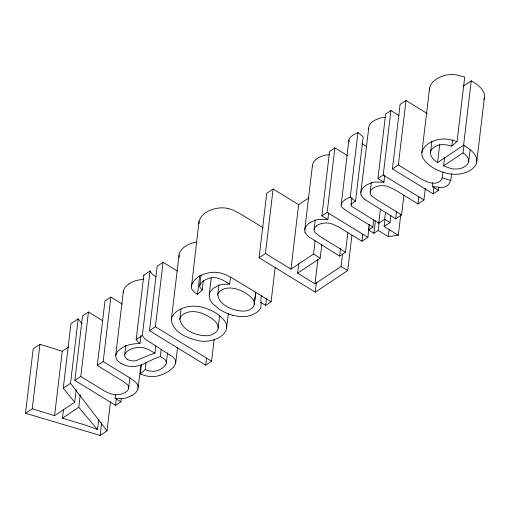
<?xml version="1.0" encoding="UTF-8"?>
<svg xmlns="http://www.w3.org/2000/svg" width="510" height="510" viewBox="0 0 510 510"><rect width="100%" height="100%" fill="white"/><g stroke="black" fill="none" stroke-linecap="round" stroke-linejoin="round"><path stroke-width="0.76" d="M312.413 165.999L312.923 163.551A22.185 13.904 6.8 0 1 313.382 162.575M254.267 304.553C254.879 299.631 250.244 296.246 246.636 293.843A45.6 28.573 6.8 0 0 243.793 292.141C238.737 289.278 232.866 287.359 227.007 288.201A12.89 8.077 6.8 0 0 223.775 288.979L221.002 290.368L218.93 292.204A12.775 8.007 6.8 0 0 217.853 294.308C218.229 305.688 235.977 312.152 245.865 310.928A12.444 7.797 6.8 0 0 248.976 310.074L252.801 307.524A12.801 8.02 6.8 0 0 254.044 305.464L255.765 291.975M457.056 141.487L451.828 146.089L446.473 144.834L441.826 144.617A12.992 8.141 6.8 0 0 437.331 145.554L434.284 147.09L431.715 149.443A14.369 9.008 6.8 0 0 430.555 152.139C429.956 156.812 434.163 160.21 437.586 162.588L463.577 145.28L471.265 80.822C476.104 83.64 481.096 86.917 483.607 92.093A22.306 13.974 6.8 0 1 484.347 94.471L484.404 97.544L476.716 161.995A21.745 13.623 6.8 0 1 475.76 164.858C473.038 169.492 467.855 172.08 462.831 173.432A22.268 13.955 6.8 0 1 458.286 174.184L453.377 174.286A22.797 14.286 6.8 0 1 449.546 173.91C439.244 171.838 428.043 166.948 422.65 157.456A22.223 13.929 6.8 0 1 421.955 155.085A22.784 14.28 6.8 0 1 421.834 153.51A21.994 13.783 6.8 0 1 422.407 150.495C425.257 144.324 432.059 140.977 438.409 139.568A20.457 12.814 6.8 0 1 442.004 139.102A21.261 13.324 6.8 0 1 448.507 139.319L457.056 141.487L464.737 77.029L456.195 74.868A21.261 13.324 6.8 0 0 449.692 74.645A20.457 12.814 6.8 0 0 446.097 75.117C439.741 76.519 432.939 79.866 430.096 86.037A21.994 13.783 6.8 0 0 429.522 89.059A22.784 14.28 6.8 0 0 429.643 90.627M181.063 309.137L179.845 319.356C182.102 330.665 196.86 336.09 207.404 335.72A13.929 8.727 6.8 0 0 211.612 334.777L214.608 333.259L216.82 331.302A13.808 8.651 6.8 0 0 217.993 329.065L219.67 315.518M218.165 328.089C218.471 323.263 214.002 320.012 210.439 317.615A45.243 28.35 6.8 0 0 207.538 315.881C202.221 312.885 196.044 310.947 189.898 311.814A13.764 8.625 6.8 0 0 186.437 312.655L183.453 314.154L181.209 316.13A13.897 8.708 6.8 0 0 179.909 318.865L179.845 319.356M196.363 242.123A26.571 16.651 6.8 0 0 186.048 245.852A32.678 20.476 6.8 0 0 183.766 247.465L181.7 249.409L179.851 252.176A22.363 14.012 6.8 0 0 179.042 255.127L171.354 319.579C172.718 333.043 189.184 339.035 200.761 341.126A21.082 13.209 6.8 0 0 204.835 341.292L207.054 341.171A23.785 14.905 6.8 0 0 213.218 340.049C217.993 338.563 222.819 335.962 225.477 331.57A22.708 14.229 6.8 0 0 226.638 327.911L228.327 313.765M179.042 255.127L179.112 257.461M226.638 327.911L226.574 325.565A22.714 14.229 6.8 0 0 225.554 322.39C220.192 313.899 210.203 309.219 200.742 306.803A22.115 13.859 6.8 0 0 190.275 306.37L188.687 306.593A26.571 16.651 6.8 0 0 178.36 310.303A32.678 20.476 6.8 0 0 176.077 311.916L174.012 313.867L172.17 316.633A22.363 14.012 6.8 0 0 171.354 319.579M137.662 389.685L138.133 386.682A11.048 6.923 6.8 0 0 137.847 385.56M228.467 208.584A18.048 11.309 6.8 0 0 221.327 207.825C212.568 208.195 201.635 212.281 199.002 221.442L191.365 287.583A12.973 8.128 6.8 0 0 192.219 289.776L193.991 291.886L197.478 294.417L202.228 289.98L203.35 280.545M199.002 221.442L199.047 223.131A12.973 8.128 6.8 0 0 199.18 223.686M312.439 165.406L304.757 229.863L305.025 232.126M385.139 117.402L382.774 117.6A18.449 11.558 6.8 0 0 379.453 118.263L374.538 120.328A22.147 13.878 6.8 0 0 369.406 125.23A22.185 13.904 6.8 0 0 368.979 126.219L360.812 192.525L361.08 194.794M368.494 128.074L368.475 128.953M141.468 364.561L140.346 373.996L145.299 375.704L149.934 376.558A14.14 8.861 6.8 0 0 152.19 376.661C157.832 376.603 163.321 374.589 168.039 371.58A53.952 33.807 6.8 0 0 169.671 370.47C172.654 368.316 176.39 365.115 175.644 361.003M128.915 283.879L125.026 287.277L123.414 290.757L115.725 355.215L116.082 358.198A13.693 8.581 6.8 0 0 117.835 360.94L119.773 362.623A17.984 11.271 6.8 0 0 120.972 363.413M123.414 290.757L123.49 292.772M357.963 132.645A34.54 21.643 6.8 0 0 352.831 135.195L350.077 137.553L348.942 139.74L341.196 204.663A8.46 5.304 6.8 0 0 341.847 207.092A6.426 4.029 6.8 0 0 342.389 207.748L347.954 211.854L372.848 227.135L373.69 220.059M348.91 139.976L348.885 140.205A8.46 5.304 6.8 0 0 349.108 141.78M444.618 157.201L443.585 165.852L450.744 168.529A14.879 9.327 6.8 0 0 454.423 169.001A15.651 9.805 6.8 0 0 456.622 169.008L457.33 168.963A13.993 8.766 6.8 0 0 461.875 168.058L465.19 166.419L467.766 163.984A13.337 8.358 6.8 0 0 468.696 161.67C469.296 157.762 465.866 154.938 463.048 152.885L463.985 145.025M476.716 161.995L476.659 158.922A22.306 13.974 6.8 0 0 475.919 156.544C473.407 151.368 468.416 148.098 463.577 145.28M110.491 401.772L107.023 430.854L100.164 435.419L25.5 413.272L33.188 348.821L39.946 344.314L62.245 351.231L68.735 346.908M25.5 413.272L32.264 408.771L39.946 344.314M32.264 408.771L54.564 415.688L62.245 351.231M54.564 415.688L74.677 402.288L63.272 388.116L70.96 323.659L78.215 318.826L82.053 323.837M98.761 419.398L97.544 429.618A94.834 59.421 6.8 0 0 84.22 424.766L62.456 418.174L63.489 409.53M107.023 430.854L70.527 383.284L78.215 318.826M121.252 398.673L120.876 401.816L115.566 405.354L74.862 380.396L82.543 315.945L88.453 312.012L102.599 320.682M74.677 402.288L76.181 389.71M74.862 380.396L80.765 376.463L88.453 312.012M97.544 429.618L78.763 407.311L80.268 394.734M97.276 365.472L103.179 361.533L129.897 377.929L128.635 388.167A8.785 5.502 6.8 0 0 127.487 384.75L123.044 381.282L97.276 365.472L104.958 301.015L110.868 297.081L122.368 304.132M103.179 361.533L110.868 297.081M100.164 435.419L101.662 422.841M120.876 401.816L115.094 398.265L115.56 394.338M115.566 405.354L116.407 398.284M125.817 345.315L124.657 355.036L124.95 356.713A7.503 4.698 6.8 0 0 126.25 358.453L126.818 358.906A9.148 5.731 6.8 0 0 127.462 359.34M140.945 335.574L140.008 343.434L134.009 343.874L129.087 344.817A28.407 17.799 6.8 0 0 121.252 348.349M142.335 335.459L150.023 271.001L143.852 275.113L136.164 339.564L142.335 335.459A20.419 12.795 6.8 0 0 145.72 339.456L172.788 356.898A14.656 9.186 6.8 0 1 175.72 360.997M138.146 387.849L140.862 365.052M214.206 339.201L211.586 361.214L205.677 365.147L149.487 330.69L157.176 266.239L163.085 262.306L177.302 271.02M140.346 373.996L145.203 369.584L146.045 362.508M149.487 330.69L155.397 326.757L163.085 262.306M127.392 359.384A8.052 5.043 6.8 0 0 136.431 360.557L149.481 355.017L154.919 353.207L155.76 346.137M120.978 363.407A14.93 9.352 6.8 0 0 127.589 366.008A15.07 9.441 6.8 0 0 134.621 366.409A22.306 13.98 6.8 0 0 141.117 364.937L142.717 364.306A63.272 39.646 6.8 0 0 144.649 363.439L153.899 358.97L160.325 356.522L161.166 349.446M145.203 369.584C150.227 371.784 156.321 372.198 161.001 368.934A32.793 20.547 6.8 0 0 162.575 367.908L165.074 365.683L166.177 363.834L167.592 352.882M166.375 363.101C166.611 359.658 162.817 358.096 160.325 356.522M175.759 362.597L177.537 347.661M197.478 294.417L199.729 275.553M202.228 289.98L199.856 287.117A6.7 4.201 6.8 0 1 199.703 285.874L201.016 274.871M209.247 294.55L211.216 278.046M205.677 365.147L206.518 358.071M217.694 295.22L218.911 285.001M232.79 315.314A35.732 22.389 6.8 0 1 221.008 310.316A41.285 25.87 6.8 0 1 219.217 309.238L212.734 303.686A28.809 18.048 6.8 0 1 209.954 299.147L209.189 295.29A18.813 11.787 6.8 0 1 209.871 292.415L213.084 288.462L218.675 285.275A17.831 11.175 6.8 0 1 222.315 284.344L229.71 284.076L230.552 277.006M351.938 235.174L347.718 270.542L315.256 292.16L259.074 257.709L266.755 193.252L273.124 189.012L298.65 204.663L308.971 197.791M254.324 304.081L255.727 292.287M259.074 257.709L265.442 253.47L273.124 189.012M232.809 315.282L238.578 316.404A20.98 13.145 6.8 0 0 245.654 316.461A20.33 12.737 6.8 0 0 251.392 315.212L256.39 312.738L259.462 309.965A18.277 11.45 6.8 0 0 260.801 307.441C261.649 303.424 260.043 299.364 261.579 295.315M260.737 302.392L265.646 305.401L266.488 298.324M265.646 305.401L271.09 301.773L275.215 267.183M265.442 253.47L290.968 269.121L298.65 204.663M342.586 253.903L341.088 266.475L314.995 283.853L297.598 273.188L298.72 263.753M314.122 229.455L315.244 220.02M290.968 269.121L313.542 254.082L315.135 240.72M328.618 213.25L327.866 219.536L321.887 215.87L329.575 151.419L334.86 147.894L347.743 155.799M314.995 283.853L317.902 259.488M315.256 292.16L316.385 282.731M297.598 273.188L320.178 258.149L321.765 244.781M321.887 215.87L327.171 212.351L334.86 147.894M308.537 236.665L339.615 256.128L340.553 248.268M351.065 204.88L351.906 197.81M339.615 256.128L345.525 252.195L347.871 232.547M355.495 201.38L363.184 136.929L357.937 132.619L350.255 197.077L355.495 201.38L354.609 201.82A20.215 12.667 6.8 0 0 351.741 203.547M316.385 225.968A15.287 9.575 6.8 0 1 323.608 223.176L325.558 222.991A11.564 7.248 6.8 0 1 331.71 223.775L338.882 227.109L361.966 241.243L362.814 234.173M370.171 192.117L371.299 182.688M379.242 221.78L378.21 230.424L373.881 233.312L368.513 230.023L369.17 224.515M361.966 241.243L367.876 237.309L368.998 227.881M369.189 226.306L369.374 224.731M384.763 175.128L383.922 182.204L377.942 178.538L385.63 114.081L390.915 110.562L399.05 115.553M373.881 233.312L375.379 220.734M377.942 178.538L383.227 175.019L390.915 110.562M351.804 203.586L351.116 204.593A3.876 2.429 6.8 0 0 351.422 206.097A2.735 1.715 6.8 0 0 351.607 206.289L378.72 223.221L380.409 209.074M378.72 223.221L384.661 219.268L385.503 212.192M400.745 214.793L398.304 235.231L384.087 226.51L384.929 219.44M438.81 187.17L438.434 190.313L433.117 193.857L392.413 168.899L400.101 104.442L406.011 100.508L427.316 113.577M398.304 235.231L388.295 236.608L389.136 229.532M384.087 226.51L390.029 222.558L390.87 215.481M392.413 168.899L398.323 164.966L406.011 100.508M364.593 199.333L395.671 218.796L396.519 211.72M395.671 218.796L401.58 214.863L403.92 195.209M421.878 152.745L429.56 88.287M371.101 195.298A9.658 6.05 6.8 0 1 371.044 190.064L372.459 188.643A15.287 9.575 6.8 0 1 379.657 185.838L381.614 185.659A11.564 7.248 6.8 0 1 387.766 186.437L394.931 189.771L418.022 203.911L418.863 196.834M418.022 203.911L423.931 199.977L425.334 188.184M430.497 152.624L431.868 141.136M438.434 190.313L432.263 186.532L432.735 182.599M433.117 193.857L433.87 187.565M437.586 162.588L439.741 144.508M398.323 164.966L419.634 178.028A35.847 22.465 6.8 0 0 428.642 182.338L429.809 182.656A9.518 5.961 6.8 0 0 434.647 183.179A8.912 5.584 6.8 0 0 439.492 181.688A12.418 7.777 6.8 0 0 441.87 178.991L442.973 172.374M451.828 146.089L452.58 139.804M432.263 186.532L441.73 187.527A10.315 6.464 6.8 0 0 446.919 185.857A15.128 9.48 6.8 0 0 448.845 184.155L450.751 180.444L451.599 173.368M468.696 161.67L470.105 149.883M304.757 229.863L305.235 228.002A22.185 13.904 6.8 0 1 305.694 227.026A22.147 13.878 6.8 0 1 310.82 222.13M360.812 192.525L361.29 190.67A22.185 13.904 6.8 0 1 361.749 189.694M199.703 285.874L200.628 283.585L203.331 281.016A28.834 18.067 6.8 0 1 204.822 280.054L208.424 278.39L212.045 277.657A11.921 7.471 6.8 0 1 217.266 278.007L221.971 279.627L229.71 284.076M191.32 285.893C193.947 276.732 204.88 272.646 213.645 272.283A18.048 11.309 6.8 0 1 220.779 273.035L226.44 275.062L232.477 278.167L271.09 301.773M341.222 204.433L342.395 202.011L345.181 199.671M115.725 355.215L117.345 351.728L121.233 348.336M124.695 354.743L125.702 352.722L127.627 350.995A23.148 14.503 6.8 0 1 128.915 350.166L129.814 349.675A17.946 11.245 6.8 0 1 136.954 347.565L137.509 347.533A14.076 8.823 6.8 0 1 144.547 348.05L149.149 349.841L154.919 353.207M316.404 225.975L314.976 227.396A9.658 6.05 6.8 0 0 315.046 232.63L320.49 236.819L345.525 252.195M463.469 86.018L471.265 80.822M63.272 388.116L70.527 383.284M62.456 418.174L78.763 407.311M443.585 165.852L463.048 152.885M368.513 230.023L372.848 227.135M131.975 395.569L125.913 397.998A18.073 11.322 6.8 0 1 121.361 398.616L115.094 398.265M318.482 157.66L323.397 155.595A18.449 11.558 6.8 0 1 326.719 154.932L329.084 154.734M310.8 222.118L315.709 220.052A18.449 11.558 6.8 0 1 319.03 219.389L327.866 219.536M143.814 279.193L136.776 280.366A28.407 17.799 6.8 0 0 128.934 283.891M383.922 182.204L375.086 182.057A18.449 11.558 6.8 0 0 371.764 182.714L366.849 184.779A22.147 13.878 6.8 0 0 361.717 189.688M228.467 208.584L233.229 210.216L239.082 213.11L263.217 227.772M442.317 177.875L450.751 180.444M366.575 146.606L361.909 143.737M383.227 175.019L423.931 199.977M401.58 214.863L376.01 199.136L371.152 195.285M384.661 219.268L390.029 222.558M378.21 230.424L388.295 236.608M327.171 212.351L367.876 237.309M341.088 266.475L347.718 270.542M313.542 254.082L320.178 258.149M155.397 326.757L211.586 361.214M80.765 376.463L102.994 390.093C107.584 392.872 112.857 395.403 118.371 394.657A14.414 9.027 6.8 0 0 123.133 393.49L124.695 392.745A17.321 10.857 6.8 0 0 125.957 391.96L126.225 391.756A11.679 7.318 6.8 0 0 128.692 388.18M129.897 377.929L134.589 381.212A17.844 11.182 6.8 0 1 137.898 385.56M156.092 276.93L153.414 274.992A20.419 12.795 6.8 0 1 150.029 271.001M143.973 275.362A19.654 12.316 6.8 0 1 143.801 275.126M137.732 389.704A22.74 14.248 6.8 0 1 131.924 395.537M140.04 343.415A19.654 12.316 6.8 0 1 136.113 339.577M308.595 236.646A17.818 11.169 6.8 0 1 304.942 232.133M313.35 162.562A22.147 13.878 6.8 0 1 318.508 157.679M345.149 199.652A34.54 21.643 6.8 0 1 350.281 197.096M364.644 199.308A17.818 11.169 6.8 0 1 360.997 194.801M484.398 97.544A21.745 13.623 6.8 0 1 484.258 98.277M484.047 98.997A21.745 13.623 6.8 0 1 483.78 99.705"/></g></svg>
